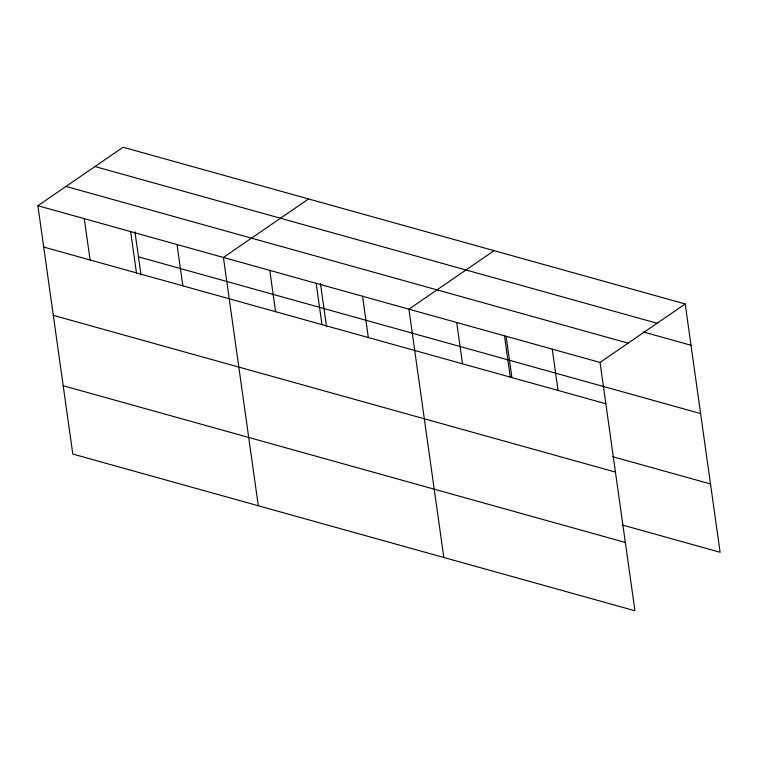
<?xml version="1.0" encoding="UTF-8"?>
<svg xmlns="http://www.w3.org/2000/svg" width="758" height="758" viewBox="0 0 758 758"><rect width="100%" height="100%" fill="white"/><g stroke="black" fill="none" stroke-linecap="round" stroke-linejoin="round"><path stroke-width="1.14" d="M685.204 303.949L600.042 362.457L634.939 610.768L72.796 454.051L37.9 205.74L123.061 147.232L685.204 303.949L720.1 552.26L622.261 524.981M308.563 198.947L223.411 257.455L258.307 505.766M494.074 250.661L408.913 309.179L443.809 557.49M94.958 166.533L657.101 323.259M643.229 331.938L691.012 345.26M66.003 186.43L628.145 343.156M37.9 205.74L600.042 362.457M138.468 256.848L700.61 413.574M43.708 247.051L605.85 403.768M612.663 456.676L710.502 483.955M53.306 315.356L615.449 472.082M63.198 385.737L625.341 542.463M552.26 349.135L558.068 390.446M506.117 336.372L511.877 377.313M504.477 335.813L510.286 377.124M456.695 322.491L462.503 363.802M362.532 296.245L368.341 337.556M320.454 283.52L326.527 326.726M316.162 283.312L321.97 324.623M269.782 270.388L275.59 311.699M177.031 244.531L182.839 285.832M134.943 231.796L141.016 275.012M130.651 231.597L136.459 272.908M84.28 218.664L90.079 259.975"/></g></svg>
